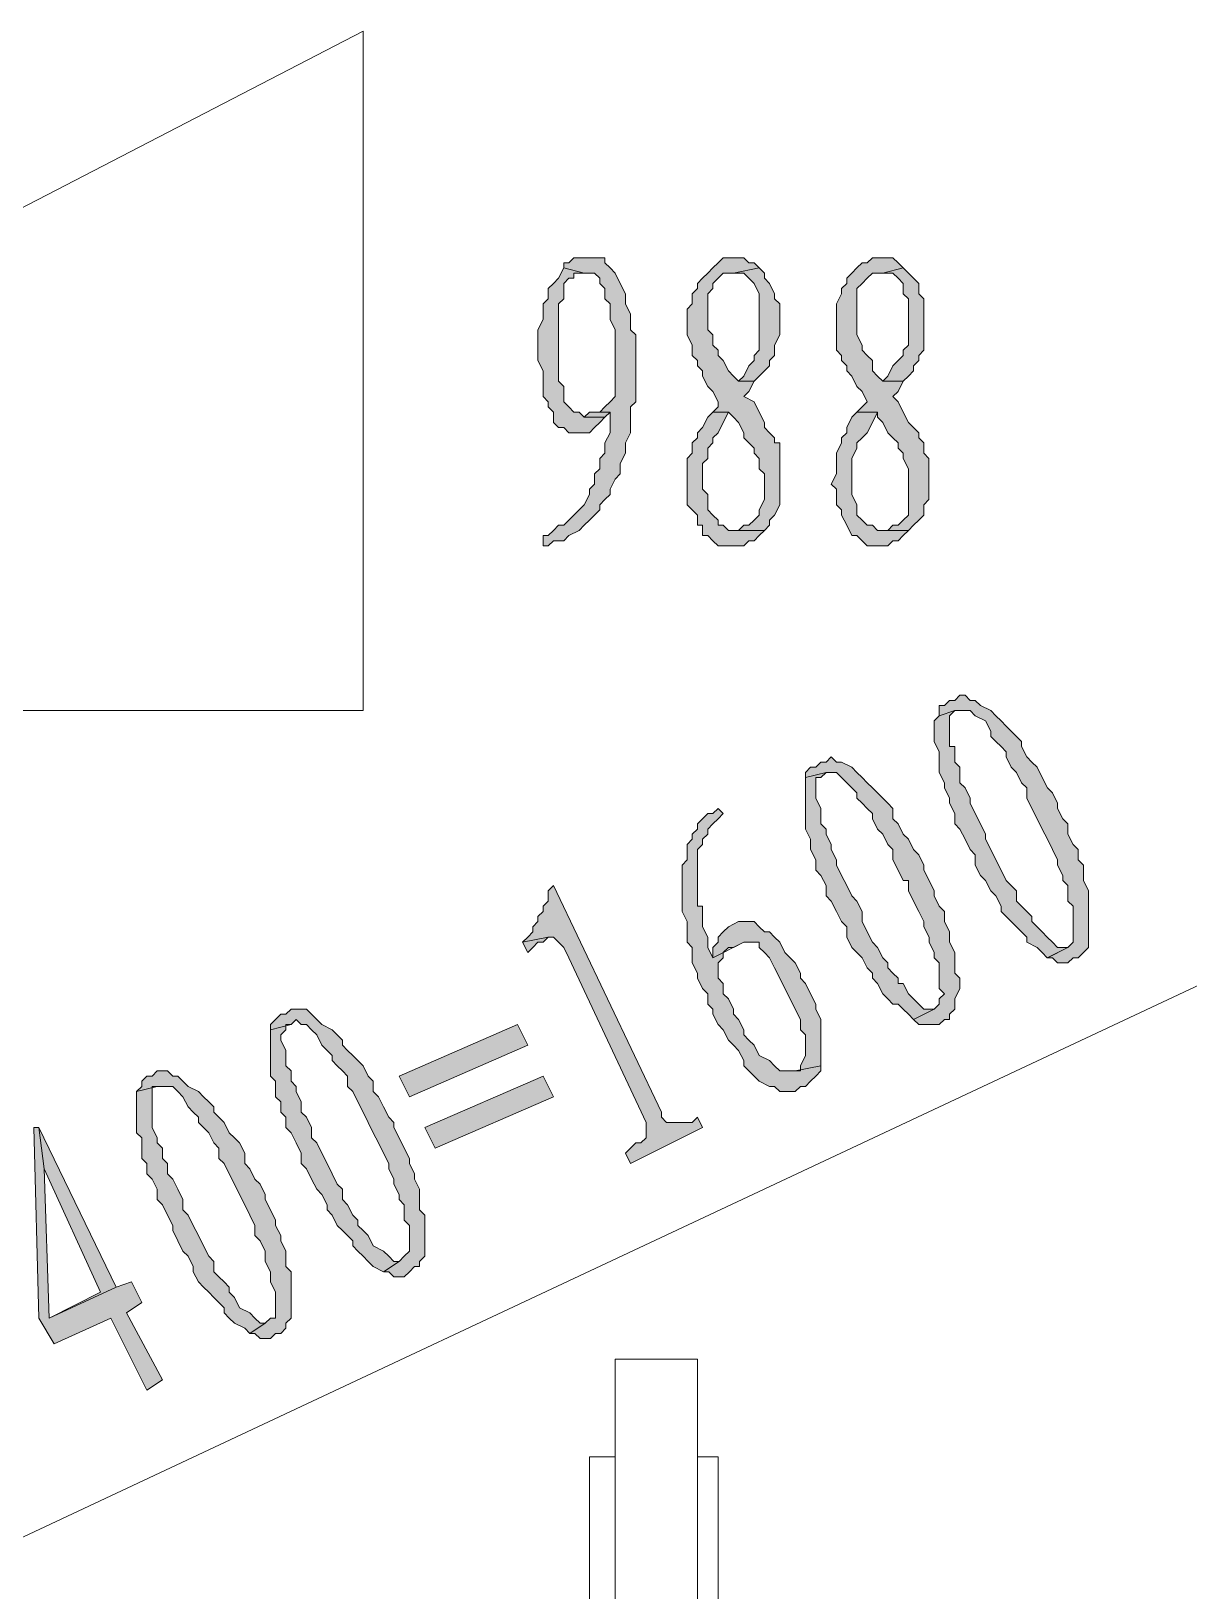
# Model space of a CAD drawing. Header units: millimetres. Extents: x 24 to 410, y 10 to 282.
# Drawn here: x 49.13 to 58.65, y 238.68 to 251.5 of the extents above; entities that cross this region are included whole.
import ezdxf

# ---------------------------------------------------------------- set-up
doc = ezdxf.new("R2010")
doc.units = ezdxf.units.MM

msp = doc.modelspace()

# ---------------------------------------------------------------- hatches: boundary and pattern name
h = msp.add_hatch(color=256)
h.dxf.hatch_style = 2
h.paths.add_polyline_path([(53.721, 249.639667), (53.594, 249.639667), (53.551667, 249.597333), (53.509333, 249.597333), (53.509333, 249.555), (53.678667, 249.512667), (53.763333, 249.512667), (53.805667, 249.470333), (53.805667, 249.428), (53.848, 249.385667), (53.848, 249.301), (53.890333, 249.258667), (53.890333, 249.131667), (53.932667, 249.047), (53.932667, 248.581333), (53.932667, 248.496667), (53.890333, 248.454333), (53.848, 248.412), (53.805667, 248.369667), (53.890333, 248.369667), (53.890333, 248.327333), (53.890333, 248.200333), (53.848, 248.115667), (53.848, 248.031), (53.805667, 247.988667), (53.805667, 247.904), (53.763333, 247.861667), (53.763333, 247.777), (53.721, 247.734667), (53.721, 247.692333), (53.678667, 247.607667), (53.636333, 247.565333), (53.594, 247.523), (53.551667, 247.480667), (53.509333, 247.438333), (53.467, 247.438333), (53.424667, 247.396), (53.382333, 247.353667), (53.34, 247.353667), (53.34, 247.269), (53.382333, 247.269), (53.424667, 247.311333), (53.509333, 247.311333), (53.551667, 247.353667), (53.636333, 247.396), (53.678667, 247.438333), (53.721, 247.480667), (53.763333, 247.523), (53.805667, 247.565333), (53.805667, 247.607667), (53.848, 247.65), (53.890333, 247.692333), (53.890333, 247.734667), (53.932667, 247.819333), (53.975, 247.861667), (53.975, 247.946333), (54.017333, 248.031), (54.017333, 248.115667), (54.059667, 248.200333), (54.059667, 248.412), (54.102, 248.454333), (54.102, 249.004667), (54.059667, 249.047), (54.059667, 249.174), (54.017333, 249.258667), (54.017333, 249.343333), (53.975, 249.428), (53.932667, 249.512667), (53.890333, 249.555), (53.848, 249.597333), (53.848, 249.639667), (53.805667, 249.639667)])
h = msp.add_hatch(color=256)
h.dxf.hatch_style = 2
h.paths.add_polyline_path([(54.906333, 249.639667), (54.821667, 249.639667), (54.779333, 249.597333), (54.737, 249.555), (54.694667, 249.512667), (54.652333, 249.470333), (54.61, 249.428), (54.61, 249.385667), (54.567667, 249.343333), (54.567667, 249.258667), (54.525333, 249.216333), (54.525333, 249.004667), (54.567667, 248.92), (54.567667, 248.835333), (54.61, 248.793), (54.61, 248.750667), (54.652333, 248.708333), (54.652333, 248.666), (54.694667, 248.581333), (54.737, 248.539), (54.779333, 248.454333), (54.779333, 248.412), (54.737, 248.369667), (54.864, 248.369667), (54.906333, 248.327333), (54.948667, 248.285), (54.991, 248.200333), (54.991, 248.158), (55.033333, 248.115667), (55.075667, 248.073333), (55.075667, 248.031), (55.118, 247.988667), (55.118, 247.904), (55.160333, 247.861667), (55.160333, 247.65), (55.118, 247.565333), (55.118, 247.523), (55.075667, 247.480667), (55.033333, 247.438333), (54.991, 247.438333), (54.948667, 247.396), (54.906333, 247.396), (55.160333, 247.396), (55.202667, 247.438333), (55.202667, 247.480667), (55.245, 247.523), (55.287333, 247.607667), (55.287333, 248.115667), (55.245, 248.115667), (55.245, 248.158), (55.202667, 248.200333), (55.160333, 248.242667), (55.160333, 248.285), (55.118, 248.369667), (55.075667, 248.454333), (54.991, 248.496667), (55.033333, 248.539), (55.075667, 248.623667), (54.948667, 248.623667), (54.906333, 248.666), (54.864, 248.708333), (54.821667, 248.793), (54.779333, 248.835333), (54.779333, 248.877667), (54.737, 248.92), (54.737, 249.004667), (54.694667, 249.047), (54.694667, 249.343333), (54.737, 249.385667), (54.737, 249.428), (54.779333, 249.470333), (54.821667, 249.512667), (54.906333, 249.512667), (55.118, 249.555), (55.075667, 249.597333), (55.033333, 249.597333), (54.991, 249.639667)])
h = msp.add_hatch(color=256)
h.dxf.hatch_style = 2
h.paths.add_polyline_path([(56.134, 249.639667), (56.049333, 249.639667), (56.007, 249.597333), (55.964667, 249.597333), (55.922333, 249.555), (55.88, 249.512667), (55.837667, 249.470333), (55.837667, 249.428), (55.795333, 249.385667), (55.795333, 249.343333), (55.753, 249.258667), (55.753, 248.877667), (55.795333, 248.835333), (55.795333, 248.793), (55.837667, 248.750667), (55.837667, 248.708333), (55.88, 248.666), (55.922333, 248.581333), (55.964667, 248.539), (56.007, 248.454333), (55.964667, 248.412), (55.922333, 248.369667), (56.091667, 248.369667), (56.091667, 248.327333), (56.134, 248.285), (56.176333, 248.200333), (56.218667, 248.158), (56.261, 248.115667), (56.261, 248.073333), (56.303333, 248.031), (56.303333, 247.988667), (56.345667, 247.904), (56.345667, 247.523), (56.303333, 247.480667), (56.261, 247.438333), (56.218667, 247.438333), (56.176333, 247.396), (56.134, 247.396), (56.345667, 247.396), (56.388, 247.438333), (56.430333, 247.480667), (56.472667, 247.523), (56.472667, 247.607667), (56.515, 247.65), (56.515, 247.988667), (56.472667, 248.031), (56.472667, 248.115667), (56.430333, 248.158), (56.430333, 248.200333), (56.388, 248.242667), (56.345667, 248.285), (56.303333, 248.369667), (56.261, 248.454333), (56.218667, 248.496667), (56.261, 248.539), (56.303333, 248.623667), (56.134, 248.623667), (56.091667, 248.666), (56.049333, 248.708333), (56.049333, 248.793), (56.007, 248.835333), (55.964667, 248.877667), (55.964667, 248.92), (55.922333, 249.004667), (55.922333, 249.385667), (55.964667, 249.428), (56.007, 249.470333), (56.049333, 249.512667), (56.134, 249.512667), (56.303333, 249.555), (56.261, 249.597333), (56.218667, 249.639667)])
h = msp.add_hatch(color=256)
h.dxf.hatch_style = 2
h.paths.add_polyline_path([(53.509369, 249.555), (53.467035, 249.470333), (53.424702, 249.428), (53.382369, 249.385667), (53.382369, 249.301), (53.340035, 249.258667), (53.340035, 249.131667), (53.297702, 249.047), (53.297702, 248.793), (53.340035, 248.708333), (53.340035, 248.496667), (53.382369, 248.454333), (53.382369, 248.412), (53.424702, 248.369667), (53.424702, 248.285), (53.467035, 248.242667), (53.509369, 248.242667), (53.551702, 248.200333), (53.636369, 248.200333), (53.678702, 248.200333), (53.721035, 248.200333), (53.763369, 248.242667), (53.805702, 248.285), (53.848035, 248.327333), (53.678702, 248.327333), (53.636369, 248.369667), (53.594035, 248.369667), (53.551702, 248.412), (53.509369, 248.454333), (53.509369, 248.581333), (53.467035, 248.623667), (53.467035, 249.258667), (53.509369, 249.301), (53.509369, 249.428), (53.551702, 249.470333), (53.594035, 249.470333), (53.594035, 249.512667), (53.678702, 249.512667)])
h = msp.add_hatch(color=256)
h.dxf.hatch_style = 2
h.paths.add_polyline_path([(55.118, 249.555), (54.906333, 249.512667), (54.991, 249.512667), (55.033333, 249.470333), (55.075667, 249.428), (55.118, 249.343333), (55.118, 248.877667), (55.075667, 248.835333), (55.075667, 248.793), (55.033333, 248.750667), (54.991, 248.666), (54.948667, 248.623667), (55.075667, 248.623667), (55.118, 248.666), (55.160333, 248.708333), (55.202667, 248.750667), (55.202667, 248.793), (55.245, 248.835333), (55.245, 248.92), (55.287333, 249.004667), (55.287333, 249.258667), (55.245, 249.301), (55.245, 249.343333), (55.202667, 249.428), (55.160333, 249.470333), (55.160333, 249.512667)])
h = msp.add_hatch(color=256)
h.dxf.hatch_style = 2
h.paths.add_polyline_path([(56.303333, 249.555), (56.134, 249.512667), (56.218667, 249.512667), (56.261, 249.470333), (56.303333, 249.428), (56.303333, 249.343333), (56.345667, 249.301), (56.345667, 248.92), (56.303333, 248.877667), (56.303333, 248.835333), (56.261, 248.793), (56.218667, 248.750667), (56.176333, 248.666), (56.134, 248.623667), (56.303333, 248.623667), (56.345667, 248.666), (56.388, 248.708333), (56.388, 248.750667), (56.430333, 248.793), (56.430333, 248.835333), (56.472667, 248.877667), (56.472667, 249.301), (56.430333, 249.343333), (56.430333, 249.428), (56.388, 249.470333), (56.345667, 249.512667)])
h = msp.add_hatch(color=256)
h.dxf.hatch_style = 2
h.paths.add_polyline_path([(53.805667, 248.369667), (53.721, 248.369667), (53.678667, 248.327333), (53.848, 248.327333), (53.890333, 248.369667)])
h = msp.add_hatch(color=256)
h.dxf.hatch_style = 2
h.paths.add_polyline_path([(54.737, 248.369667), (54.694667, 248.327333), (54.652333, 248.242667), (54.61, 248.200333), (54.61, 248.158), (54.567667, 248.115667), (54.567667, 248.031), (54.525333, 247.988667), (54.525333, 247.607667), (54.567667, 247.565333), (54.61, 247.523), (54.61, 247.438333), (54.652333, 247.438333), (54.652333, 247.353667), (54.694667, 247.353667), (54.737, 247.311333), (54.779333, 247.269), (54.906333, 247.269), (54.991, 247.269), (55.033333, 247.311333), (55.075667, 247.311333), (55.118, 247.353667), (55.160333, 247.396), (54.864, 247.396), (54.821667, 247.438333), (54.779333, 247.438333), (54.779333, 247.480667), (54.737, 247.523), (54.694667, 247.565333), (54.694667, 247.692333), (54.652333, 247.734667), (54.652333, 247.946333), (54.694667, 247.988667), (54.694667, 248.073333), (54.737, 248.115667), (54.737, 248.158), (54.779333, 248.200333), (54.821667, 248.285), (54.864, 248.369667)])
h = msp.add_hatch(color=256)
h.dxf.hatch_style = 2
h.paths.add_polyline_path([(55.922333, 248.369667), (55.88, 248.327333), (55.837667, 248.242667), (55.837667, 248.200333), (55.795333, 248.158), (55.795333, 248.115667), (55.753, 248.031), (55.753, 247.861667), (55.710667, 247.777), (55.753, 247.734667), (55.753, 247.607667), (55.795333, 247.565333), (55.795333, 247.523), (55.837667, 247.438333), (55.88, 247.353667), (55.922333, 247.353667), (55.964667, 247.311333), (56.007, 247.269), (56.134, 247.269), (56.176333, 247.269), (56.218667, 247.311333), (56.261, 247.311333), (56.303333, 247.353667), (56.345667, 247.396), (56.091667, 247.396), (56.049333, 247.438333), (56.007, 247.438333), (55.964667, 247.480667), (55.922333, 247.523), (55.922333, 247.607667), (55.88, 247.692333), (55.88, 247.988667), (55.922333, 248.073333), (55.922333, 248.115667), (55.964667, 248.158), (56.007, 248.200333), (56.049333, 248.285), (56.091667, 248.369667)])
h = msp.add_hatch(color=256)
h.dxf.hatch_style = 2
h.paths.add_polyline_path([(56.726667, 245.999), (56.684333, 245.999), (56.642, 245.956667), (56.599667, 245.956667), (56.599667, 245.914333), (56.599667, 245.872), (56.726667, 245.914333), (56.853667, 245.914333), (56.896, 245.872), (56.980667, 245.829667), (57.023, 245.745), (57.023, 245.702667), (57.065333, 245.660333), (57.107667, 245.618), (57.15, 245.575667), (57.15, 245.533333), (57.192333, 245.448667), (57.234667, 245.406333), (57.277, 245.321667), (57.319333, 245.279333), (57.319333, 245.194667), (57.361667, 245.11), (57.404, 245.025333), (57.446333, 244.940667), (57.488667, 244.856), (57.531, 244.771333), (57.573333, 244.686667), (57.573333, 244.644333), (57.615667, 244.559667), (57.615667, 244.517333), (57.658, 244.475), (57.658, 244.348), (57.700333, 244.305667), (57.700333, 244.009333), (57.658, 243.967), (57.488667, 243.882333), (57.531, 243.882333), (57.573333, 243.84), (57.658, 243.84), (57.700333, 243.882333), (57.742667, 243.882333), (57.785, 243.924667), (57.827333, 243.967), (57.827333, 244.432667), (57.785, 244.517333), (57.785, 244.644333), (57.742667, 244.686667), (57.742667, 244.771333), (57.700333, 244.813667), (57.658, 244.898333), (57.658, 244.983), (57.615667, 245.025333), (57.573333, 245.11), (57.573333, 245.152333), (57.531, 245.237), (57.488667, 245.279333), (57.446333, 245.364), (57.404, 245.448667), (57.361667, 245.491), (57.319333, 245.533333), (57.277, 245.618), (57.277, 245.660333), (57.234667, 245.702667), (57.192333, 245.745), (57.15, 245.787333), (57.107667, 245.829667), (57.065333, 245.872), (57.023, 245.914333), (56.938333, 245.956667), (56.896, 245.999), (56.853667, 245.999), (56.811333, 246.041333), (56.769, 246.041333)])
h = msp.add_hatch(color=256)
h.dxf.hatch_style = 2
h.paths.add_polyline_path([(56.599631, 245.872), (56.557298, 245.829667), (56.557298, 245.660333), (56.599631, 245.575667), (56.599631, 245.406333), (56.641965, 245.321667), (56.641965, 245.279333), (56.684298, 245.194667), (56.684298, 245.152333), (56.726631, 245.067667), (56.726631, 244.983), (56.768965, 244.940667), (56.811298, 244.856), (56.853631, 244.771333), (56.895965, 244.729), (56.895965, 244.644333), (56.938298, 244.559667), (56.980631, 244.517333), (57.022965, 244.432667), (57.065298, 244.390333), (57.107631, 244.305667), (57.107631, 244.263333), (57.149965, 244.221), (57.192298, 244.178667), (57.234631, 244.136333), (57.276965, 244.094), (57.319298, 244.051667), (57.319298, 244.009333), (57.403965, 243.967), (57.446298, 243.924667), (57.488631, 243.882333), (57.657965, 243.967), (57.573298, 243.967), (57.530965, 244.009333), (57.488631, 244.051667), (57.446298, 244.094), (57.361631, 244.178667), (57.361631, 244.221), (57.319298, 244.263333), (57.276965, 244.305667), (57.234631, 244.348), (57.234631, 244.432667), (57.192298, 244.475), (57.149965, 244.517333), (57.107631, 244.602), (57.065298, 244.686667), (57.022965, 244.771333), (56.980631, 244.856), (56.980631, 244.898333), (56.938298, 244.983), (56.895965, 245.067667), (56.853631, 245.152333), (56.853631, 245.194667), (56.811298, 245.279333), (56.768965, 245.321667), (56.768965, 245.448667), (56.726631, 245.491), (56.726631, 245.618), (56.684298, 245.618), (56.684298, 245.872), (56.726631, 245.914333)])
h = msp.add_hatch(color=256)
h.dxf.hatch_style = 2
h.paths.add_polyline_path([(55.626035, 245.491), (55.583702, 245.448667), (55.541369, 245.448667), (55.499035, 245.406333), (55.499035, 245.364), (55.668369, 245.406333), (55.753035, 245.406333), (55.795369, 245.364), (55.880035, 245.279333), (55.922369, 245.237), (55.922369, 245.194667), (55.964702, 245.152333), (56.007035, 245.11), (56.049369, 245.067667), (56.049369, 245.025333), (56.091702, 244.940667), (56.134035, 244.898333), (56.176369, 244.813667), (56.218702, 244.771333), (56.218702, 244.686667), (56.261035, 244.602), (56.303369, 244.517333), (56.345702, 244.517333), (56.345702, 244.432667), (56.388035, 244.348), (56.430369, 244.263333), (56.472702, 244.178667), (56.472702, 244.136333), (56.515035, 244.051667), (56.515035, 244.009333), (56.557369, 243.924667), (56.557369, 243.882333), (56.599702, 243.84), (56.599702, 243.628333), (56.642035, 243.586), (56.599702, 243.543667), (56.599702, 243.501333), (56.557369, 243.459), (56.388035, 243.374333), (56.430369, 243.332), (56.599702, 243.332), (56.642035, 243.374333), (56.684369, 243.374333), (56.684369, 243.416667), (56.726702, 243.459), (56.726702, 243.543667), (56.769035, 243.628333), (56.769035, 243.713), (56.726702, 243.755333), (56.726702, 243.924667), (56.684369, 244.009333), (56.684369, 244.094), (56.642035, 244.178667), (56.642035, 244.263333), (56.599702, 244.305667), (56.557369, 244.390333), (56.557369, 244.432667), (56.515035, 244.517333), (56.472702, 244.602), (56.472702, 244.644333), (56.430369, 244.729), (56.388035, 244.771333), (56.345702, 244.856), (56.303369, 244.898333), (56.261035, 244.983), (56.218702, 245.025333), (56.218702, 245.11), (56.176369, 245.152333), (56.134035, 245.194667), (56.091702, 245.237), (56.049369, 245.279333), (56.007035, 245.321667), (55.964702, 245.364), (55.922369, 245.406333), (55.880035, 245.448667), (55.795369, 245.491), (55.753035, 245.491), (55.710702, 245.533333), (55.668369, 245.491)])
h = msp.add_hatch(color=256)
h.dxf.hatch_style = 2
h.paths.add_polyline_path([(55.498965, 245.364), (55.498965, 244.940667), (55.541298, 244.856), (55.541298, 244.771333), (55.583631, 244.686667), (55.583631, 244.602), (55.625965, 244.559667), (55.668298, 244.475), (55.668298, 244.390333), (55.710631, 244.348), (55.752965, 244.263333), (55.795298, 244.178667), (55.837631, 244.136333), (55.837631, 244.051667), (55.879965, 243.967), (55.922298, 243.924667), (55.964631, 243.882333), (56.006965, 243.797667), (56.049298, 243.755333), (56.049298, 243.713), (56.091631, 243.670667), (56.133965, 243.586), (56.176298, 243.543667), (56.218631, 243.501333), (56.260965, 243.501333), (56.303298, 243.459), (56.345631, 243.416667), (56.387965, 243.374333), (56.557298, 243.459), (56.472631, 243.459), (56.430298, 243.501333), (56.387965, 243.543667), (56.345631, 243.586), (56.303298, 243.670667), (56.260965, 243.670667), (56.260965, 243.713), (56.218631, 243.755333), (56.176298, 243.797667), (56.176298, 243.84), (56.133965, 243.882333), (56.091631, 243.967), (56.049298, 244.009333), (56.006965, 244.094), (55.964631, 244.178667), (55.964631, 244.263333), (55.922298, 244.348), (55.879965, 244.390333), (55.837631, 244.475), (55.795298, 244.559667), (55.752965, 244.644333), (55.752965, 244.686667), (55.710631, 244.771333), (55.710631, 244.813667), (55.668298, 244.898333), (55.668298, 244.940667), (55.625965, 244.983), (55.625965, 245.11), (55.583631, 245.194667), (55.583631, 245.364), (55.625965, 245.364), (55.668298, 245.406333)])
h = msp.add_hatch(color=256)
h.dxf.hatch_style = 2
h.paths.add_polyline_path([(54.779333, 245.11), (54.737, 245.067667), (54.694667, 245.067667), (54.652333, 245.025333), (54.61, 244.983), (54.61, 244.940667), (54.567667, 244.898333), (54.567667, 244.856), (54.525333, 244.813667), (54.525333, 244.686667), (54.483, 244.644333), (54.483, 244.263333), (54.525333, 244.178667), (54.525333, 244.009333), (54.567667, 243.967), (54.567667, 243.84), (54.61, 243.755333), (54.61, 243.713), (54.652333, 243.628333), (54.694667, 243.586), (54.694667, 243.501333), (54.737, 243.459), (54.737, 243.416667), (54.779333, 243.332), (54.821667, 243.289667), (54.864, 243.205), (54.906333, 243.162667), (54.948667, 243.120333), (54.991, 243.035667), (54.991, 242.993333), (55.033333, 242.951), (55.075667, 242.908667), (55.118, 242.866333), (55.202667, 242.824), (55.245, 242.824), (55.287333, 242.781667), (55.414333, 242.781667), (55.456667, 242.824), (55.499, 242.824), (55.541333, 242.866333), (55.583667, 242.908667), (55.626, 242.951), (55.626, 242.993333), (55.414333, 242.951), (55.287333, 242.951), (55.245, 242.993333), (55.202667, 243.035667), (55.118, 243.078), (55.075667, 243.162667), (55.033333, 243.205), (54.991, 243.247333), (54.991, 243.289667), (54.948667, 243.374333), (54.906333, 243.416667), (54.906333, 243.459), (54.864, 243.543667), (54.821667, 243.586), (54.821667, 243.670667), (54.779333, 243.713), (54.779333, 243.84), (54.821667, 243.882333), (54.821667, 243.924667), (54.864, 243.967), (54.906333, 243.967), (54.991, 244.009333), (54.737, 243.882333), (54.694667, 243.967), (54.694667, 244.051667), (54.652333, 244.136333), (54.652333, 244.305667), (54.61, 244.305667), (54.61, 244.771333), (54.652333, 244.813667), (54.652333, 244.856), (54.694667, 244.898333), (54.694667, 244.940667), (54.737, 244.983), (54.779333, 245.025333), (54.821667, 245.067667)])
h = msp.add_hatch(color=256)
h.dxf.hatch_style = 2
h.paths.add_polyline_path([(53.424631, 244.475), (53.382298, 244.432667), (53.382298, 244.348), (53.339965, 244.305667), (53.339965, 244.263333), (53.297631, 244.221), (53.297631, 244.178667), (53.255298, 244.136333), (53.255298, 244.094), (53.212965, 244.051667), (53.170631, 244.009333), (53.382298, 244.051667), (53.424631, 244.051667), (53.466965, 244.009333), (53.509298, 243.967), (53.551631, 243.882333), (54.186631, 242.527667), (54.186631, 242.400667), (54.144298, 242.358333), (54.101965, 242.358333), (54.059631, 242.316), (54.017298, 242.273667), (54.059631, 242.189), (54.652298, 242.485333), (54.609965, 242.57), (54.567631, 242.527667), (54.355965, 242.527667), (54.313631, 242.57), (54.313631, 242.612333)])
h = msp.add_hatch(color=256)
h.dxf.hatch_style = 2
h.paths.add_polyline_path([(54.948667, 244.178667), (54.864, 244.136333), (54.821667, 244.094), (54.779333, 244.051667), (54.779333, 244.009333), (54.737, 243.967), (54.737, 243.882333), (54.991, 244.009333), (55.118, 244.009333), (55.118, 243.967), (55.160333, 243.924667), (55.202667, 243.882333), (55.245, 243.797667), (55.287333, 243.713), (55.329667, 243.628333), (55.372, 243.543667), (55.414333, 243.459), (55.456667, 243.374333), (55.456667, 243.289667), (55.499, 243.247333), (55.499, 243.205), (55.499, 243.078), (55.456667, 242.993333), (55.456667, 242.951), (55.414333, 242.951), (55.626, 242.993333), (55.626, 243.374333), (55.583667, 243.459), (55.583667, 243.501333), (55.541333, 243.586), (55.499, 243.670667), (55.456667, 243.713), (55.456667, 243.755333), (55.414333, 243.84), (55.372, 243.882333), (55.329667, 243.924667), (55.287333, 244.009333), (55.245, 244.051667), (55.202667, 244.094), (55.160333, 244.094), (55.118, 244.136333), (55.075667, 244.178667)])
h = msp.add_hatch(color=256)
h.dxf.hatch_style = 2
h.paths.add_polyline_path([(53.170667, 244.009333), (53.213, 243.924667), (53.255333, 243.967), (53.297667, 244.009333), (53.34, 244.009333), (53.382333, 244.051667)])
h = msp.add_hatch(color=256)
h.dxf.hatch_style = 2
h.paths.add_polyline_path([(51.223333, 243.416667), (51.181, 243.416667), (51.138667, 243.374333), (51.096333, 243.332), (51.096333, 243.289667), (51.265667, 243.332), (51.308, 243.374333), (51.350333, 243.332), (51.392667, 243.332), (51.435, 243.289667), (51.477333, 243.247333), (51.519667, 243.162667), (51.562, 243.120333), (51.604333, 243.078), (51.604333, 243.035667), (51.646667, 242.993333), (51.689, 242.951), (51.731333, 242.908667), (51.731333, 242.824), (51.773667, 242.781667), (51.816, 242.697), (51.858333, 242.612333), (51.900667, 242.527667), (51.943, 242.443), (51.985333, 242.358333), (52.027667, 242.273667), (52.07, 242.189), (52.07, 242.146667), (52.112333, 242.062), (52.112333, 242.019667), (52.154667, 241.935), (52.154667, 241.892667), (52.197, 241.850333), (52.197, 241.723333), (52.239333, 241.681), (52.239333, 241.469333), (52.197, 241.427), (52.154667, 241.384667), (52.027667, 241.3), (52.07, 241.3), (52.112333, 241.257667), (52.197, 241.257667), (52.239333, 241.3), (52.281667, 241.342333), (52.324, 241.342333), (52.324, 241.384667), (52.366333, 241.427), (52.366333, 241.765667), (52.324, 241.808), (52.324, 241.977333), (52.281667, 242.062), (52.281667, 242.104333), (52.239333, 242.189), (52.239333, 242.231333), (52.197, 242.316), (52.154667, 242.400667), (52.112333, 242.485333), (52.112333, 242.527667), (52.07, 242.57), (52.027667, 242.654667), (51.985333, 242.739333), (51.943, 242.781667), (51.943, 242.866333), (51.900667, 242.908667), (51.858333, 242.993333), (51.816, 243.035667), (51.773667, 243.078), (51.731333, 243.120333), (51.689, 243.162667), (51.689, 243.205), (51.646667, 243.247333), (51.604333, 243.289667), (51.519667, 243.332), (51.477333, 243.374333), (51.435, 243.416667), (51.392667, 243.459), (51.265667, 243.459)])
h = msp.add_hatch(color=256)
h.dxf.hatch_style = 2
h.paths.add_polyline_path([(51.096333, 243.289667), (51.096333, 242.908667), (51.138667, 242.866333), (51.138667, 242.739333), (51.181, 242.697), (51.181, 242.612333), (51.223333, 242.57), (51.223333, 242.485333), (51.265667, 242.443), (51.308, 242.358333), (51.350333, 242.273667), (51.350333, 242.189), (51.392667, 242.146667), (51.435, 242.062), (51.477333, 241.977333), (51.519667, 241.935), (51.562, 241.850333), (51.562, 241.808), (51.604333, 241.765667), (51.646667, 241.681), (51.689, 241.638667), (51.731333, 241.596333), (51.773667, 241.554), (51.773667, 241.511667), (51.816, 241.469333), (51.858333, 241.427), (51.900667, 241.384667), (51.943, 241.342333), (52.027667, 241.3), (52.154667, 241.384667), (52.112333, 241.384667), (52.07, 241.427), (52.027667, 241.469333), (51.943, 241.511667), (51.900667, 241.596333), (51.858333, 241.638667), (51.816, 241.681), (51.816, 241.723333), (51.773667, 241.765667), (51.731333, 241.850333), (51.689, 241.892667), (51.689, 241.977333), (51.646667, 242.019667), (51.604333, 242.104333), (51.562, 242.189), (51.519667, 242.273667), (51.477333, 242.358333), (51.435, 242.400667), (51.435, 242.485333), (51.392667, 242.57), (51.350333, 242.612333), (51.350333, 242.697), (51.308, 242.781667), (51.308, 242.824), (51.265667, 242.866333), (51.265667, 242.951), (51.223333, 242.993333), (51.223333, 243.120333), (51.181, 243.205), (51.181, 243.247333), (51.223333, 243.289667), (51.223333, 243.332), (51.265667, 243.332)])
h = msp.add_hatch(color=256)
h.dxf.hatch_style = 2
h.paths.add_polyline_path([(53.128333, 243.332), (52.154667, 242.908667), (52.239333, 242.739333), (53.213, 243.162667)])
h = msp.add_hatch(color=256)
h.dxf.hatch_style = 2
h.paths.add_polyline_path([(50.122667, 242.908667), (50.080333, 242.908667), (50.038, 242.866333), (50.038, 242.824), (49.995667, 242.781667), (50.165, 242.824), (50.292, 242.824), (50.334333, 242.781667), (50.376667, 242.739333), (50.419, 242.654667), (50.461333, 242.612333), (50.503667, 242.57), (50.503667, 242.527667), (50.546, 242.485333), (50.588333, 242.443), (50.630667, 242.358333), (50.673, 242.316), (50.673, 242.231333), (50.715333, 242.189), (50.757667, 242.104333), (50.8, 242.019667), (50.842333, 241.935), (50.884667, 241.850333), (50.927, 241.765667), (50.969333, 241.681), (50.969333, 241.596333), (51.011667, 241.554), (51.054, 241.469333), (51.054, 241.384667), (51.096333, 241.3), (51.096333, 241.215333), (51.138667, 241.130667), (51.138667, 240.919), (51.096333, 240.919), (51.054, 240.876667), (50.927, 240.792), (50.969333, 240.792), (51.011667, 240.749667), (51.096333, 240.749667), (51.138667, 240.792), (51.181, 240.792), (51.223333, 240.834333), (51.223333, 240.876667), (51.265667, 240.919), (51.265667, 241.3), (51.223333, 241.342333), (51.223333, 241.469333), (51.181, 241.554), (51.181, 241.596333), (51.138667, 241.681), (51.138667, 241.723333), (51.096333, 241.808), (51.054, 241.892667), (51.054, 241.935), (51.011667, 242.019667), (50.969333, 242.062), (50.927, 242.146667), (50.884667, 242.189), (50.884667, 242.273667), (50.842333, 242.358333), (50.8, 242.400667), (50.757667, 242.443), (50.715333, 242.527667), (50.673, 242.57), (50.630667, 242.612333), (50.630667, 242.654667), (50.588333, 242.697), (50.546, 242.739333), (50.503667, 242.781667), (50.419, 242.824), (50.376667, 242.866333), (50.334333, 242.908667), (50.292, 242.908667), (50.249667, 242.951), (50.165, 242.951)])
h = msp.add_hatch(color=256)
h.dxf.hatch_style = 2
h.paths.add_polyline_path([(49.995667, 242.781667), (49.995667, 242.443), (50.038, 242.400667), (50.038, 242.231333), (50.080333, 242.189), (50.080333, 242.104333), (50.122667, 242.062), (50.165, 241.977333), (50.165, 241.892667), (50.207333, 241.850333), (50.249667, 241.765667), (50.292, 241.681), (50.292, 241.638667), (50.334333, 241.554), (50.376667, 241.469333), (50.419, 241.427), (50.461333, 241.342333), (50.461333, 241.3), (50.503667, 241.215333), (50.546, 241.173), (50.588333, 241.130667), (50.630667, 241.088333), (50.673, 241.046), (50.715333, 241.003667), (50.715333, 240.961333), (50.757667, 240.919), (50.8, 240.876667), (50.884667, 240.834333), (50.927, 240.792), (51.054, 240.876667), (51.011667, 240.876667), (50.969333, 240.919), (50.927, 240.961333), (50.842333, 241.003667), (50.8, 241.088333), (50.757667, 241.130667), (50.757667, 241.173), (50.715333, 241.215333), (50.673, 241.257667), (50.630667, 241.3), (50.630667, 241.384667), (50.588333, 241.427), (50.546, 241.511667), (50.503667, 241.596333), (50.461333, 241.681), (50.419, 241.765667), (50.376667, 241.808), (50.376667, 241.892667), (50.334333, 241.977333), (50.292, 242.062), (50.249667, 242.104333), (50.249667, 242.189), (50.207333, 242.231333), (50.207333, 242.316), (50.165, 242.358333), (50.165, 242.400667), (50.122667, 242.485333), (50.122667, 242.824), (50.165, 242.824)])
h = msp.add_hatch(color=256)
h.dxf.hatch_style = 2
h.paths.add_polyline_path([(53.34, 242.908667), (52.366333, 242.485333), (52.451, 242.316), (53.424667, 242.739333)])
h = msp.add_hatch(color=256)
h.dxf.hatch_style = 2
h.paths.add_polyline_path([(49.191298, 242.485333), (49.148965, 242.485333), (49.191298, 240.919), (49.318298, 240.707333), (49.783965, 240.919), (50.080298, 240.326333), (50.207298, 240.411), (49.910965, 240.961333), (50.037965, 241.046), (49.953298, 241.215333), (49.826298, 241.173), (49.275965, 240.919), (49.233631, 242.146667)])
h = msp.add_hatch(color=256)
h.dxf.hatch_style = 2
h.paths.add_polyline_path([(49.191298, 242.485333), (49.233631, 242.146667), (49.699298, 241.130667), (49.275965, 240.919), (49.826298, 241.173)])

# ---------------------------------------------------------------- linework, layer by layer
at = {"lineweight": 0}
for points in [[(41.063333, 245.914333), (51.858333, 251.502333), (51.858333, 245.914333)], [(41.063333, 245.914333), (51.858333, 245.914333)], [(62.738, 245.533333), (42.248667, 235.923667)], [(53.932667, 221.615), (53.932667, 240.580333)], [(54.61, 221.615), (54.61, 240.580333), (53.932667, 240.580333)], [(53.721, 239.776), (53.721, 235.585)], [(53.932667, 239.776), (53.721, 239.776)], [(54.779333, 239.776), (54.61, 239.776)], [(54.779333, 239.776), (54.779333, 235.585)]]:
    msp.add_lwpolyline(points, dxfattribs=at)
for points in [[(53.721, 249.639667), (53.594, 249.639667), (53.551667, 249.597333), (53.509333, 249.597333), (53.509333, 249.555), (53.678667, 249.512667), (53.763333, 249.512667), (53.805667, 249.470333), (53.805667, 249.428), (53.848, 249.385667), (53.848, 249.301), (53.890333, 249.258667), (53.890333, 249.131667), (53.932667, 249.047), (53.932667, 248.581333), (53.932667, 248.496667), (53.890333, 248.454333), (53.848, 248.412), (53.805667, 248.369667), (53.890333, 248.369667), (53.890333, 248.327333), (53.890333, 248.200333), (53.848, 248.115667), (53.848, 248.031), (53.805667, 247.988667), (53.805667, 247.904), (53.763333, 247.861667), (53.763333, 247.777), (53.721, 247.734667), (53.721, 247.692333), (53.678667, 247.607667), (53.636333, 247.565333), (53.594, 247.523), (53.551667, 247.480667), (53.509333, 247.438333), (53.467, 247.438333), (53.424667, 247.396), (53.382333, 247.353667), (53.34, 247.353667), (53.34, 247.269), (53.382333, 247.269), (53.424667, 247.311333), (53.509333, 247.311333), (53.551667, 247.353667), (53.636333, 247.396), (53.678667, 247.438333), (53.721, 247.480667), (53.763333, 247.523), (53.805667, 247.565333), (53.805667, 247.607667), (53.848, 247.65), (53.890333, 247.692333), (53.890333, 247.734667), (53.932667, 247.819333), (53.975, 247.861667), (53.975, 247.946333), (54.017333, 248.031), (54.017333, 248.115667), (54.059667, 248.200333), (54.059667, 248.412), (54.102, 248.454333), (54.102, 249.004667), (54.059667, 249.047), (54.059667, 249.174), (54.017333, 249.258667), (54.017333, 249.343333), (53.975, 249.428), (53.932667, 249.512667), (53.890333, 249.555), (53.848, 249.597333), (53.848, 249.639667), (53.805667, 249.639667)], [(54.906333, 249.639667), (54.821667, 249.639667), (54.779333, 249.597333), (54.737, 249.555), (54.694667, 249.512667), (54.652333, 249.470333), (54.61, 249.428), (54.61, 249.385667), (54.567667, 249.343333), (54.567667, 249.258667), (54.525333, 249.216333), (54.525333, 249.004667), (54.567667, 248.92), (54.567667, 248.835333), (54.61, 248.793), (54.61, 248.750667), (54.652333, 248.708333), (54.652333, 248.666), (54.694667, 248.581333), (54.737, 248.539), (54.779333, 248.454333), (54.779333, 248.412), (54.737, 248.369667), (54.864, 248.369667), (54.906333, 248.327333), (54.948667, 248.285), (54.991, 248.200333), (54.991, 248.158), (55.033333, 248.115667), (55.075667, 248.073333), (55.075667, 248.031), (55.118, 247.988667), (55.118, 247.904), (55.160333, 247.861667), (55.160333, 247.65), (55.118, 247.565333), (55.118, 247.523), (55.075667, 247.480667), (55.033333, 247.438333), (54.991, 247.438333), (54.948667, 247.396), (54.906333, 247.396), (55.160333, 247.396), (55.202667, 247.438333), (55.202667, 247.480667), (55.245, 247.523), (55.287333, 247.607667), (55.287333, 248.115667), (55.245, 248.115667), (55.245, 248.158), (55.202667, 248.200333), (55.160333, 248.242667), (55.160333, 248.285), (55.118, 248.369667), (55.075667, 248.454333), (54.991, 248.496667), (55.033333, 248.539), (55.075667, 248.623667), (54.948667, 248.623667), (54.906333, 248.666), (54.864, 248.708333), (54.821667, 248.793), (54.779333, 248.835333), (54.779333, 248.877667), (54.737, 248.92), (54.737, 249.004667), (54.694667, 249.047), (54.694667, 249.343333), (54.737, 249.385667), (54.737, 249.428), (54.779333, 249.470333), (54.821667, 249.512667), (54.906333, 249.512667), (55.118, 249.555), (55.075667, 249.597333), (55.033333, 249.597333), (54.991, 249.639667)], [(56.134, 249.639667), (56.049333, 249.639667), (56.007, 249.597333), (55.964667, 249.597333), (55.922333, 249.555), (55.88, 249.512667), (55.837667, 249.470333), (55.837667, 249.428), (55.795333, 249.385667), (55.795333, 249.343333), (55.753, 249.258667), (55.753, 248.877667), (55.795333, 248.835333), (55.795333, 248.793), (55.837667, 248.750667), (55.837667, 248.708333), (55.88, 248.666), (55.922333, 248.581333), (55.964667, 248.539), (56.007, 248.454333), (55.964667, 248.412), (55.922333, 248.369667), (56.091667, 248.369667), (56.091667, 248.327333), (56.134, 248.285), (56.176333, 248.200333), (56.218667, 248.158), (56.261, 248.115667), (56.261, 248.073333), (56.303333, 248.031), (56.303333, 247.988667), (56.345667, 247.904), (56.345667, 247.523), (56.303333, 247.480667), (56.261, 247.438333), (56.218667, 247.438333), (56.176333, 247.396), (56.134, 247.396), (56.345667, 247.396), (56.388, 247.438333), (56.430333, 247.480667), (56.472667, 247.523), (56.472667, 247.607667), (56.515, 247.65), (56.515, 247.988667), (56.472667, 248.031), (56.472667, 248.115667), (56.430333, 248.158), (56.430333, 248.200333), (56.388, 248.242667), (56.345667, 248.285), (56.303333, 248.369667), (56.261, 248.454333), (56.218667, 248.496667), (56.261, 248.539), (56.303333, 248.623667), (56.134, 248.623667), (56.091667, 248.666), (56.049333, 248.708333), (56.049333, 248.793), (56.007, 248.835333), (55.964667, 248.877667), (55.964667, 248.92), (55.922333, 249.004667), (55.922333, 249.385667), (55.964667, 249.428), (56.007, 249.470333), (56.049333, 249.512667), (56.134, 249.512667), (56.303333, 249.555), (56.261, 249.597333), (56.218667, 249.639667)], [(53.509369, 249.555), (53.467035, 249.470333), (53.424702, 249.428), (53.382369, 249.385667), (53.382369, 249.301), (53.340035, 249.258667), (53.340035, 249.131667), (53.297702, 249.047), (53.297702, 248.793), (53.340035, 248.708333), (53.340035, 248.496667), (53.382369, 248.454333), (53.382369, 248.412), (53.424702, 248.369667), (53.424702, 248.285), (53.467035, 248.242667), (53.509369, 248.242667), (53.551702, 248.200333), (53.636369, 248.200333), (53.678702, 248.200333), (53.721035, 248.200333), (53.763369, 248.242667), (53.805702, 248.285), (53.848035, 248.327333), (53.678702, 248.327333), (53.636369, 248.369667), (53.594035, 248.369667), (53.551702, 248.412), (53.509369, 248.454333), (53.509369, 248.581333), (53.467035, 248.623667), (53.467035, 249.258667), (53.509369, 249.301), (53.509369, 249.428), (53.551702, 249.470333), (53.594035, 249.470333), (53.594035, 249.512667), (53.678702, 249.512667)], [(55.118, 249.555), (54.906333, 249.512667), (54.991, 249.512667), (55.033333, 249.470333), (55.075667, 249.428), (55.118, 249.343333), (55.118, 248.877667), (55.075667, 248.835333), (55.075667, 248.793), (55.033333, 248.750667), (54.991, 248.666), (54.948667, 248.623667), (55.075667, 248.623667), (55.118, 248.666), (55.160333, 248.708333), (55.202667, 248.750667), (55.202667, 248.793), (55.245, 248.835333), (55.245, 248.92), (55.287333, 249.004667), (55.287333, 249.258667), (55.245, 249.301), (55.245, 249.343333), (55.202667, 249.428), (55.160333, 249.470333), (55.160333, 249.512667)], [(56.303333, 249.555), (56.134, 249.512667), (56.218667, 249.512667), (56.261, 249.470333), (56.303333, 249.428), (56.303333, 249.343333), (56.345667, 249.301), (56.345667, 248.92), (56.303333, 248.877667), (56.303333, 248.835333), (56.261, 248.793), (56.218667, 248.750667), (56.176333, 248.666), (56.134, 248.623667), (56.303333, 248.623667), (56.345667, 248.666), (56.388, 248.708333), (56.388, 248.750667), (56.430333, 248.793), (56.430333, 248.835333), (56.472667, 248.877667), (56.472667, 249.301), (56.430333, 249.343333), (56.430333, 249.428), (56.388, 249.470333), (56.345667, 249.512667)], [(53.805667, 248.369667), (53.721, 248.369667), (53.678667, 248.327333), (53.848, 248.327333), (53.890333, 248.369667)], [(54.737, 248.369667), (54.694667, 248.327333), (54.652333, 248.242667), (54.61, 248.200333), (54.61, 248.158), (54.567667, 248.115667), (54.567667, 248.031), (54.525333, 247.988667), (54.525333, 247.607667), (54.567667, 247.565333), (54.61, 247.523), (54.61, 247.438333), (54.652333, 247.438333), (54.652333, 247.353667), (54.694667, 247.353667), (54.737, 247.311333), (54.779333, 247.269), (54.906333, 247.269), (54.991, 247.269), (55.033333, 247.311333), (55.075667, 247.311333), (55.118, 247.353667), (55.160333, 247.396), (54.864, 247.396), (54.821667, 247.438333), (54.779333, 247.438333), (54.779333, 247.480667), (54.737, 247.523), (54.694667, 247.565333), (54.694667, 247.692333), (54.652333, 247.734667), (54.652333, 247.946333), (54.694667, 247.988667), (54.694667, 248.073333), (54.737, 248.115667), (54.737, 248.158), (54.779333, 248.200333), (54.821667, 248.285), (54.864, 248.369667)], [(55.922333, 248.369667), (55.88, 248.327333), (55.837667, 248.242667), (55.837667, 248.200333), (55.795333, 248.158), (55.795333, 248.115667), (55.753, 248.031), (55.753, 247.861667), (55.710667, 247.777), (55.753, 247.734667), (55.753, 247.607667), (55.795333, 247.565333), (55.795333, 247.523), (55.837667, 247.438333), (55.88, 247.353667), (55.922333, 247.353667), (55.964667, 247.311333), (56.007, 247.269), (56.134, 247.269), (56.176333, 247.269), (56.218667, 247.311333), (56.261, 247.311333), (56.303333, 247.353667), (56.345667, 247.396), (56.091667, 247.396), (56.049333, 247.438333), (56.007, 247.438333), (55.964667, 247.480667), (55.922333, 247.523), (55.922333, 247.607667), (55.88, 247.692333), (55.88, 247.988667), (55.922333, 248.073333), (55.922333, 248.115667), (55.964667, 248.158), (56.007, 248.200333), (56.049333, 248.285), (56.091667, 248.369667)], [(56.726667, 245.999), (56.684333, 245.999), (56.642, 245.956667), (56.599667, 245.956667), (56.599667, 245.914333), (56.599667, 245.872), (56.726667, 245.914333), (56.853667, 245.914333), (56.896, 245.872), (56.980667, 245.829667), (57.023, 245.745), (57.023, 245.702667), (57.065333, 245.660333), (57.107667, 245.618), (57.15, 245.575667), (57.15, 245.533333), (57.192333, 245.448667), (57.234667, 245.406333), (57.277, 245.321667), (57.319333, 245.279333), (57.319333, 245.194667), (57.361667, 245.11), (57.404, 245.025333), (57.446333, 244.940667), (57.488667, 244.856), (57.531, 244.771333), (57.573333, 244.686667), (57.573333, 244.644333), (57.615667, 244.559667), (57.615667, 244.517333), (57.658, 244.475), (57.658, 244.348), (57.700333, 244.305667), (57.700333, 244.009333), (57.658, 243.967), (57.488667, 243.882333), (57.531, 243.882333), (57.573333, 243.84), (57.658, 243.84), (57.700333, 243.882333), (57.742667, 243.882333), (57.785, 243.924667), (57.827333, 243.967), (57.827333, 244.432667), (57.785, 244.517333), (57.785, 244.644333), (57.742667, 244.686667), (57.742667, 244.771333), (57.700333, 244.813667), (57.658, 244.898333), (57.658, 244.983), (57.615667, 245.025333), (57.573333, 245.11), (57.573333, 245.152333), (57.531, 245.237), (57.488667, 245.279333), (57.446333, 245.364), (57.404, 245.448667), (57.361667, 245.491), (57.319333, 245.533333), (57.277, 245.618), (57.277, 245.660333), (57.234667, 245.702667), (57.192333, 245.745), (57.15, 245.787333), (57.107667, 245.829667), (57.065333, 245.872), (57.023, 245.914333), (56.938333, 245.956667), (56.896, 245.999), (56.853667, 245.999), (56.811333, 246.041333), (56.769, 246.041333)], [(56.599631, 245.872), (56.557298, 245.829667), (56.557298, 245.660333), (56.599631, 245.575667), (56.599631, 245.406333), (56.641965, 245.321667), (56.641965, 245.279333), (56.684298, 245.194667), (56.684298, 245.152333), (56.726631, 245.067667), (56.726631, 244.983), (56.768965, 244.940667), (56.811298, 244.856), (56.853631, 244.771333), (56.895965, 244.729), (56.895965, 244.644333), (56.938298, 244.559667), (56.980631, 244.517333), (57.022965, 244.432667), (57.065298, 244.390333), (57.107631, 244.305667), (57.107631, 244.263333), (57.149965, 244.221), (57.192298, 244.178667), (57.234631, 244.136333), (57.276965, 244.094), (57.319298, 244.051667), (57.319298, 244.009333), (57.403965, 243.967), (57.446298, 243.924667), (57.488631, 243.882333), (57.657965, 243.967), (57.573298, 243.967), (57.530965, 244.009333), (57.488631, 244.051667), (57.446298, 244.094), (57.361631, 244.178667), (57.361631, 244.221), (57.319298, 244.263333), (57.276965, 244.305667), (57.234631, 244.348), (57.234631, 244.432667), (57.192298, 244.475), (57.149965, 244.517333), (57.107631, 244.602), (57.065298, 244.686667), (57.022965, 244.771333), (56.980631, 244.856), (56.980631, 244.898333), (56.938298, 244.983), (56.895965, 245.067667), (56.853631, 245.152333), (56.853631, 245.194667), (56.811298, 245.279333), (56.768965, 245.321667), (56.768965, 245.448667), (56.726631, 245.491), (56.726631, 245.618), (56.684298, 245.618), (56.684298, 245.872), (56.726631, 245.914333)], [(55.626035, 245.491), (55.583702, 245.448667), (55.541369, 245.448667), (55.499035, 245.406333), (55.499035, 245.364), (55.668369, 245.406333), (55.753035, 245.406333), (55.795369, 245.364), (55.880035, 245.279333), (55.922369, 245.237), (55.922369, 245.194667), (55.964702, 245.152333), (56.007035, 245.11), (56.049369, 245.067667), (56.049369, 245.025333), (56.091702, 244.940667), (56.134035, 244.898333), (56.176369, 244.813667), (56.218702, 244.771333), (56.218702, 244.686667), (56.261035, 244.602), (56.303369, 244.517333), (56.345702, 244.517333), (56.345702, 244.432667), (56.388035, 244.348), (56.430369, 244.263333), (56.472702, 244.178667), (56.472702, 244.136333), (56.515035, 244.051667), (56.515035, 244.009333), (56.557369, 243.924667), (56.557369, 243.882333), (56.599702, 243.84), (56.599702, 243.628333), (56.642035, 243.586), (56.599702, 243.543667), (56.599702, 243.501333), (56.557369, 243.459), (56.388035, 243.374333), (56.430369, 243.332), (56.599702, 243.332), (56.642035, 243.374333), (56.684369, 243.374333), (56.684369, 243.416667), (56.726702, 243.459), (56.726702, 243.543667), (56.769035, 243.628333), (56.769035, 243.713), (56.726702, 243.755333), (56.726702, 243.924667), (56.684369, 244.009333), (56.684369, 244.094), (56.642035, 244.178667), (56.642035, 244.263333), (56.599702, 244.305667), (56.557369, 244.390333), (56.557369, 244.432667), (56.515035, 244.517333), (56.472702, 244.602), (56.472702, 244.644333), (56.430369, 244.729), (56.388035, 244.771333), (56.345702, 244.856), (56.303369, 244.898333), (56.261035, 244.983), (56.218702, 245.025333), (56.218702, 245.11), (56.176369, 245.152333), (56.134035, 245.194667), (56.091702, 245.237), (56.049369, 245.279333), (56.007035, 245.321667), (55.964702, 245.364), (55.922369, 245.406333), (55.880035, 245.448667), (55.795369, 245.491), (55.753035, 245.491), (55.710702, 245.533333), (55.668369, 245.491)], [(55.498965, 245.364), (55.498965, 244.940667), (55.541298, 244.856), (55.541298, 244.771333), (55.583631, 244.686667), (55.583631, 244.602), (55.625965, 244.559667), (55.668298, 244.475), (55.668298, 244.390333), (55.710631, 244.348), (55.752965, 244.263333), (55.795298, 244.178667), (55.837631, 244.136333), (55.837631, 244.051667), (55.879965, 243.967), (55.922298, 243.924667), (55.964631, 243.882333), (56.006965, 243.797667), (56.049298, 243.755333), (56.049298, 243.713), (56.091631, 243.670667), (56.133965, 243.586), (56.176298, 243.543667), (56.218631, 243.501333), (56.260965, 243.501333), (56.303298, 243.459), (56.345631, 243.416667), (56.387965, 243.374333), (56.557298, 243.459), (56.472631, 243.459), (56.430298, 243.501333), (56.387965, 243.543667), (56.345631, 243.586), (56.303298, 243.670667), (56.260965, 243.670667), (56.260965, 243.713), (56.218631, 243.755333), (56.176298, 243.797667), (56.176298, 243.84), (56.133965, 243.882333), (56.091631, 243.967), (56.049298, 244.009333), (56.006965, 244.094), (55.964631, 244.178667), (55.964631, 244.263333), (55.922298, 244.348), (55.879965, 244.390333), (55.837631, 244.475), (55.795298, 244.559667), (55.752965, 244.644333), (55.752965, 244.686667), (55.710631, 244.771333), (55.710631, 244.813667), (55.668298, 244.898333), (55.668298, 244.940667), (55.625965, 244.983), (55.625965, 245.11), (55.583631, 245.194667), (55.583631, 245.364), (55.625965, 245.364), (55.668298, 245.406333)], [(54.779333, 245.11), (54.737, 245.067667), (54.694667, 245.067667), (54.652333, 245.025333), (54.61, 244.983), (54.61, 244.940667), (54.567667, 244.898333), (54.567667, 244.856), (54.525333, 244.813667), (54.525333, 244.686667), (54.483, 244.644333), (54.483, 244.263333), (54.525333, 244.178667), (54.525333, 244.009333), (54.567667, 243.967), (54.567667, 243.84), (54.61, 243.755333), (54.61, 243.713), (54.652333, 243.628333), (54.694667, 243.586), (54.694667, 243.501333), (54.737, 243.459), (54.737, 243.416667), (54.779333, 243.332), (54.821667, 243.289667), (54.864, 243.205), (54.906333, 243.162667), (54.948667, 243.120333), (54.991, 243.035667), (54.991, 242.993333), (55.033333, 242.951), (55.075667, 242.908667), (55.118, 242.866333), (55.202667, 242.824), (55.245, 242.824), (55.287333, 242.781667), (55.414333, 242.781667), (55.456667, 242.824), (55.499, 242.824), (55.541333, 242.866333), (55.583667, 242.908667), (55.626, 242.951), (55.626, 242.993333), (55.414333, 242.951), (55.287333, 242.951), (55.245, 242.993333), (55.202667, 243.035667), (55.118, 243.078), (55.075667, 243.162667), (55.033333, 243.205), (54.991, 243.247333), (54.991, 243.289667), (54.948667, 243.374333), (54.906333, 243.416667), (54.906333, 243.459), (54.864, 243.543667), (54.821667, 243.586), (54.821667, 243.670667), (54.779333, 243.713), (54.779333, 243.84), (54.821667, 243.882333), (54.821667, 243.924667), (54.864, 243.967), (54.906333, 243.967), (54.991, 244.009333), (54.737, 243.882333), (54.694667, 243.967), (54.694667, 244.051667), (54.652333, 244.136333), (54.652333, 244.305667), (54.61, 244.305667), (54.61, 244.771333), (54.652333, 244.813667), (54.652333, 244.856), (54.694667, 244.898333), (54.694667, 244.940667), (54.737, 244.983), (54.779333, 245.025333), (54.821667, 245.067667)], [(53.424631, 244.475), (53.382298, 244.432667), (53.382298, 244.348), (53.339965, 244.305667), (53.339965, 244.263333), (53.297631, 244.221), (53.297631, 244.178667), (53.255298, 244.136333), (53.255298, 244.094), (53.212965, 244.051667), (53.170631, 244.009333), (53.382298, 244.051667), (53.424631, 244.051667), (53.466965, 244.009333), (53.509298, 243.967), (53.551631, 243.882333), (54.186631, 242.527667), (54.186631, 242.400667), (54.144298, 242.358333), (54.101965, 242.358333), (54.059631, 242.316), (54.017298, 242.273667), (54.059631, 242.189), (54.652298, 242.485333), (54.609965, 242.57), (54.567631, 242.527667), (54.355965, 242.527667), (54.313631, 242.57), (54.313631, 242.612333)], [(54.948667, 244.178667), (54.864, 244.136333), (54.821667, 244.094), (54.779333, 244.051667), (54.779333, 244.009333), (54.737, 243.967), (54.737, 243.882333), (54.991, 244.009333), (55.118, 244.009333), (55.118, 243.967), (55.160333, 243.924667), (55.202667, 243.882333), (55.245, 243.797667), (55.287333, 243.713), (55.329667, 243.628333), (55.372, 243.543667), (55.414333, 243.459), (55.456667, 243.374333), (55.456667, 243.289667), (55.499, 243.247333), (55.499, 243.205), (55.499, 243.078), (55.456667, 242.993333), (55.456667, 242.951), (55.414333, 242.951), (55.626, 242.993333), (55.626, 243.374333), (55.583667, 243.459), (55.583667, 243.501333), (55.541333, 243.586), (55.499, 243.670667), (55.456667, 243.713), (55.456667, 243.755333), (55.414333, 243.84), (55.372, 243.882333), (55.329667, 243.924667), (55.287333, 244.009333), (55.245, 244.051667), (55.202667, 244.094), (55.160333, 244.094), (55.118, 244.136333), (55.075667, 244.178667)], [(53.170667, 244.009333), (53.213, 243.924667), (53.255333, 243.967), (53.297667, 244.009333), (53.34, 244.009333), (53.382333, 244.051667)], [(51.223333, 243.416667), (51.181, 243.416667), (51.138667, 243.374333), (51.096333, 243.332), (51.096333, 243.289667), (51.265667, 243.332), (51.308, 243.374333), (51.350333, 243.332), (51.392667, 243.332), (51.435, 243.289667), (51.477333, 243.247333), (51.519667, 243.162667), (51.562, 243.120333), (51.604333, 243.078), (51.604333, 243.035667), (51.646667, 242.993333), (51.689, 242.951), (51.731333, 242.908667), (51.731333, 242.824), (51.773667, 242.781667), (51.816, 242.697), (51.858333, 242.612333), (51.900667, 242.527667), (51.943, 242.443), (51.985333, 242.358333), (52.027667, 242.273667), (52.07, 242.189), (52.07, 242.146667), (52.112333, 242.062), (52.112333, 242.019667), (52.154667, 241.935), (52.154667, 241.892667), (52.197, 241.850333), (52.197, 241.723333), (52.239333, 241.681), (52.239333, 241.469333), (52.197, 241.427), (52.154667, 241.384667), (52.027667, 241.3), (52.07, 241.3), (52.112333, 241.257667), (52.197, 241.257667), (52.239333, 241.3), (52.281667, 241.342333), (52.324, 241.342333), (52.324, 241.384667), (52.366333, 241.427), (52.366333, 241.765667), (52.324, 241.808), (52.324, 241.977333), (52.281667, 242.062), (52.281667, 242.104333), (52.239333, 242.189), (52.239333, 242.231333), (52.197, 242.316), (52.154667, 242.400667), (52.112333, 242.485333), (52.112333, 242.527667), (52.07, 242.57), (52.027667, 242.654667), (51.985333, 242.739333), (51.943, 242.781667), (51.943, 242.866333), (51.900667, 242.908667), (51.858333, 242.993333), (51.816, 243.035667), (51.773667, 243.078), (51.731333, 243.120333), (51.689, 243.162667), (51.689, 243.205), (51.646667, 243.247333), (51.604333, 243.289667), (51.519667, 243.332), (51.477333, 243.374333), (51.435, 243.416667), (51.392667, 243.459), (51.265667, 243.459)], [(51.096333, 243.289667), (51.096333, 242.908667), (51.138667, 242.866333), (51.138667, 242.739333), (51.181, 242.697), (51.181, 242.612333), (51.223333, 242.57), (51.223333, 242.485333), (51.265667, 242.443), (51.308, 242.358333), (51.350333, 242.273667), (51.350333, 242.189), (51.392667, 242.146667), (51.435, 242.062), (51.477333, 241.977333), (51.519667, 241.935), (51.562, 241.850333), (51.562, 241.808), (51.604333, 241.765667), (51.646667, 241.681), (51.689, 241.638667), (51.731333, 241.596333), (51.773667, 241.554), (51.773667, 241.511667), (51.816, 241.469333), (51.858333, 241.427), (51.900667, 241.384667), (51.943, 241.342333), (52.027667, 241.3), (52.154667, 241.384667), (52.112333, 241.384667), (52.07, 241.427), (52.027667, 241.469333), (51.943, 241.511667), (51.900667, 241.596333), (51.858333, 241.638667), (51.816, 241.681), (51.816, 241.723333), (51.773667, 241.765667), (51.731333, 241.850333), (51.689, 241.892667), (51.689, 241.977333), (51.646667, 242.019667), (51.604333, 242.104333), (51.562, 242.189), (51.519667, 242.273667), (51.477333, 242.358333), (51.435, 242.400667), (51.435, 242.485333), (51.392667, 242.57), (51.350333, 242.612333), (51.350333, 242.697), (51.308, 242.781667), (51.308, 242.824), (51.265667, 242.866333), (51.265667, 242.951), (51.223333, 242.993333), (51.223333, 243.120333), (51.181, 243.205), (51.181, 243.247333), (51.223333, 243.289667), (51.223333, 243.332), (51.265667, 243.332)], [(53.128333, 243.332), (52.154667, 242.908667), (52.239333, 242.739333), (53.213, 243.162667)], [(50.122667, 242.908667), (50.080333, 242.908667), (50.038, 242.866333), (50.038, 242.824), (49.995667, 242.781667), (50.165, 242.824), (50.292, 242.824), (50.334333, 242.781667), (50.376667, 242.739333), (50.419, 242.654667), (50.461333, 242.612333), (50.503667, 242.57), (50.503667, 242.527667), (50.546, 242.485333), (50.588333, 242.443), (50.630667, 242.358333), (50.673, 242.316), (50.673, 242.231333), (50.715333, 242.189), (50.757667, 242.104333), (50.8, 242.019667), (50.842333, 241.935), (50.884667, 241.850333), (50.927, 241.765667), (50.969333, 241.681), (50.969333, 241.596333), (51.011667, 241.554), (51.054, 241.469333), (51.054, 241.384667), (51.096333, 241.3), (51.096333, 241.215333), (51.138667, 241.130667), (51.138667, 240.919), (51.096333, 240.919), (51.054, 240.876667), (50.927, 240.792), (50.969333, 240.792), (51.011667, 240.749667), (51.096333, 240.749667), (51.138667, 240.792), (51.181, 240.792), (51.223333, 240.834333), (51.223333, 240.876667), (51.265667, 240.919), (51.265667, 241.3), (51.223333, 241.342333), (51.223333, 241.469333), (51.181, 241.554), (51.181, 241.596333), (51.138667, 241.681), (51.138667, 241.723333), (51.096333, 241.808), (51.054, 241.892667), (51.054, 241.935), (51.011667, 242.019667), (50.969333, 242.062), (50.927, 242.146667), (50.884667, 242.189), (50.884667, 242.273667), (50.842333, 242.358333), (50.8, 242.400667), (50.757667, 242.443), (50.715333, 242.527667), (50.673, 242.57), (50.630667, 242.612333), (50.630667, 242.654667), (50.588333, 242.697), (50.546, 242.739333), (50.503667, 242.781667), (50.419, 242.824), (50.376667, 242.866333), (50.334333, 242.908667), (50.292, 242.908667), (50.249667, 242.951), (50.165, 242.951)], [(49.995667, 242.781667), (49.995667, 242.443), (50.038, 242.400667), (50.038, 242.231333), (50.080333, 242.189), (50.080333, 242.104333), (50.122667, 242.062), (50.165, 241.977333), (50.165, 241.892667), (50.207333, 241.850333), (50.249667, 241.765667), (50.292, 241.681), (50.292, 241.638667), (50.334333, 241.554), (50.376667, 241.469333), (50.419, 241.427), (50.461333, 241.342333), (50.461333, 241.3), (50.503667, 241.215333), (50.546, 241.173), (50.588333, 241.130667), (50.630667, 241.088333), (50.673, 241.046), (50.715333, 241.003667), (50.715333, 240.961333), (50.757667, 240.919), (50.8, 240.876667), (50.884667, 240.834333), (50.927, 240.792), (51.054, 240.876667), (51.011667, 240.876667), (50.969333, 240.919), (50.927, 240.961333), (50.842333, 241.003667), (50.8, 241.088333), (50.757667, 241.130667), (50.757667, 241.173), (50.715333, 241.215333), (50.673, 241.257667), (50.630667, 241.3), (50.630667, 241.384667), (50.588333, 241.427), (50.546, 241.511667), (50.503667, 241.596333), (50.461333, 241.681), (50.419, 241.765667), (50.376667, 241.808), (50.376667, 241.892667), (50.334333, 241.977333), (50.292, 242.062), (50.249667, 242.104333), (50.249667, 242.189), (50.207333, 242.231333), (50.207333, 242.316), (50.165, 242.358333), (50.165, 242.400667), (50.122667, 242.485333), (50.122667, 242.824), (50.165, 242.824)], [(53.34, 242.908667), (52.366333, 242.485333), (52.451, 242.316), (53.424667, 242.739333)], [(49.191298, 242.485333), (49.148965, 242.485333), (49.191298, 240.919), (49.318298, 240.707333), (49.783965, 240.919), (50.080298, 240.326333), (50.207298, 240.411), (49.910965, 240.961333), (50.037965, 241.046), (49.953298, 241.215333), (49.826298, 241.173), (49.275965, 240.919), (49.233631, 242.146667)], [(49.191298, 242.485333), (49.233631, 242.146667), (49.699298, 241.130667), (49.275965, 240.919), (49.826298, 241.173)]]:
    msp.add_lwpolyline(points, close=True, dxfattribs=at)

doc.saveas('drawing.dxf')
